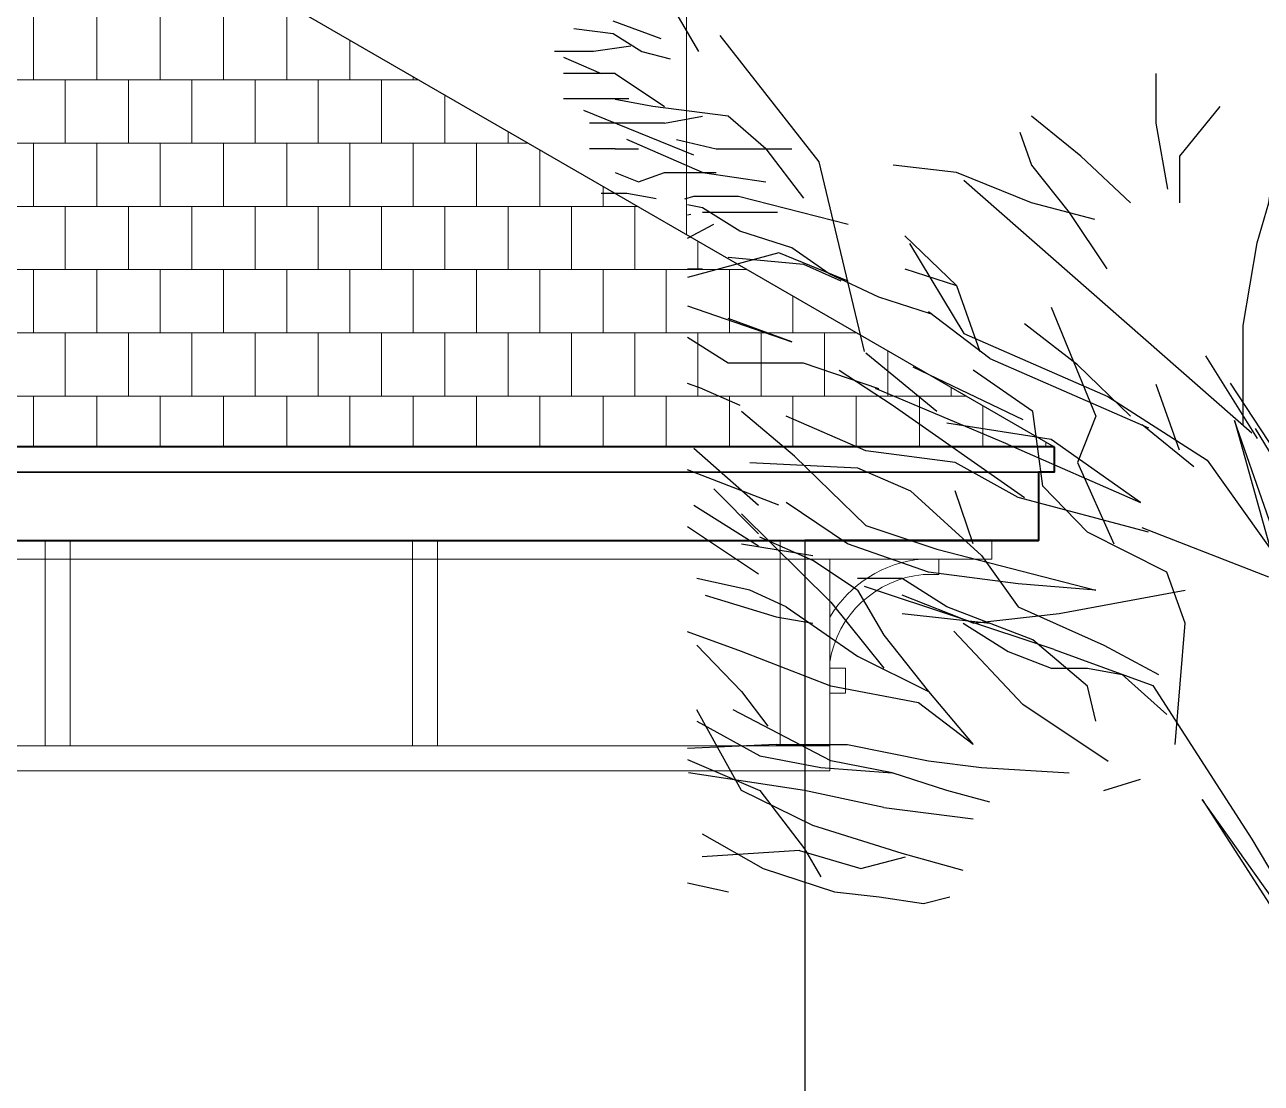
# Model space of a CAD drawing. Extents: x -12289450 to -10763036, y -7834513 to -6150123.
# Drawn here: x -11254455 to -11252232, y -7659464 to -7657562 of the extents above; entities that cross this region are included whole.
import ezdxf

# ---------------------------------------------------------------- set-up
doc = ezdxf.new("R2010")
doc.units = 0
doc.header["$LTSCALE"] = 25
for name, color, linetype in [('005-РАЗМЕРЫ', 252, 'Continuous'), ('008-ШТРИХОВКА', 252, 'Continuous'), ('Крыши', 7, 'Continuous')]:
    doc.layers.add(name, color=color, linetype=linetype)
doc.layers.add('RAZMER', color=7, linetype='Continuous', lineweight=9)
doc.layers.add('СТЕНЫ', color=5, linetype='Continuous', lineweight=40)

# ---------------------------------------------------------------- blocks, each defined once
blk = doc.blocks.new('ggg')
for points in [[(-2132.2, 3221.1), (-2081.5, 3134.5)], [(-2148.6, 3157.1), (-2235.2, 3189.1)], [(-2305.5, 3175.8), (-2235.2, 3166.5), (-2183.7, 3134.5), (-2132.2, 3121.2)], [(-1783.3, 2595), (-1864.5, 2936.2), (-2042.4, 3163.3)], [(-2203.2, 3143.8), (-2270.4, 3134.5), (-2340.6, 3134.5)], [(-1101.8, 2463.9), (-1101.8, 2641.9), (-1076.8, 2790.2), (-1055.8, 2862), (-1034.7, 3005.6), (-987.9, 3107.1), (-895, 3154)], [(-2324.2, 3124.3), (-2256.3, 3094.6)], [(-2231.3, 3094.6), (-2324.2, 3094.6)], [(-2231.3, 3094.6), (-2142.4, 3035.3)], [(-1237.6, 2887), (-1258.7, 3005.6), (-1258.7, 3094.6)], [(-2324.2, 3050.1), (-2207.1, 3050.1)], [(-1960.5, 2959.6), (-2028.4, 3018.1), (-2163.4, 3035.3), (-2231.3, 3047.8)], [(-2090.1, 2947.9), (-2287.5, 3028.3)], [(-1144, 3035.3), (-1216.6, 2946.3), (-1216.6, 2862)], [(-2142.4, 3005.6), (-2277.4, 3005.6)], [(-2142.4, 3005.6), (-2074.4, 3018.1)], [(-1304.8, 2862), (-1393.8, 2946.3), (-1482.8, 3018.1)], [(-1503.8, 2989.2), (-1482.8, 2929.9), (-1414.8, 2844.9), (-1346.9, 2743.4)], [(-2231.3, 2959.6), (-2277.4, 2959.6)], [(-2231.3, 2959.6), (-2189.2, 2959.6)], [(-2074.4, 2916.6), (-2210.3, 2976)], [(-2121.3, 2976), (-2049.5, 2959.6), (-1913.6, 2959.6)], [(-1960.5, 2959.6), (-1892.6, 2870.6)], [(-2231.3, 2916.6), (-2189.2, 2900.3), (-2142.4, 2916.6), (-2049.5, 2916.6)], [(-2074.4, 2916.6), (-1960.5, 2900.3)], [(-1368.8, 2832.4), (-1482.8, 2862), (-1617.8, 2916.6), (-1731.7, 2929.9)], [(-1086.2, 2448.3), (-1345.4, 2675.5), (-1604.5, 2902.6)], [(-2157.6, 2869.5), (-2163.4, 2870.6), (-2210.3, 2879.2), (-2256.3, 2879.2)], [(-2106.1, 2869.5), (-2090.1, 2874.5)], [(-2090.1, 2874.5), (-2009.6, 2874.5), (-1812.2, 2823.8)], [(-1557.7, 2582.6), (-1667.8, 2666.1), (-1664.6, 2663), (-1757.5, 2692.6), (-1846.5, 2734.8), (-1913.6, 2781.6), (-2007.3, 2811.3), (-2074.4, 2853.4), (-2101.5, 2858.6)], [(-2095.5, 2841), (-2101.5, 2839.9)], [(-1939.4, 2844.9), (-2074.4, 2844.9)], [(-2101.5, 2798.9), (-2054.2, 2823.8)], [(-1710.7, 2802.7), (-1617.8, 2713.7), (-1575.6, 2595)], [(-1702.1, 2789.4), (-1604.5, 2627.1), (-1345.4, 2513.9), (-1166.6, 2399.9), (-1005, 2172.8)], [(-1812.2, 2721.5), (-1937, 2772.2), (-2101.5, 2728.3)], [(-2028.4, 2764.4), (-1892.6, 2752), (-1825.4, 2722.3)], [(-2101.5, 2743.4), (-2074.4, 2743.4)], [(-1710.7, 2743.4), (-1617.8, 2713.7)], [(-2101.5, 2677.2), (-1913.6, 2612.2), (-2028.4, 2654.4)], [(-1447.6, 2674.7), (-1367.2, 2478.7), (-1400, 2395.2), (-1334.4, 2249.3)], [(-1304.8, 2478.7), (-1400, 2570.9), (-1495.2, 2645)], [(-1524.9, 2428), (-1763, 2528.7), (-1757.5, 2527.9), (-1892.6, 2574), (-2028.4, 2574), (-2101.5, 2620)], [(-1652.9, 2487.3), (-1780.9, 2591.9)], [(-1557.7, 2582.6), (-1414.8, 2520.1), (-1272, 2457.7)], [(-1169.7, 2587.2), (-1076.8, 2438.9)], [(-1828.5, 2561.5), (-1733.3, 2499), (-1495.2, 2332.8)], [(-1695.8, 2567.7), (-1498.4, 2472.5)], [(-1224.4, 1888.6), (-1206.4, 2106.4), (-1239.2, 2198.5), (-1382.1, 2270.3), (-1462.5, 2353.1), (-1480.4, 2487.3), (-1587.3, 2561.5)], [(-2074.4, 2527.9), (-2101.5, 2537.4)], [(-1216.6, 2417.8), (-1258.7, 2535.7)], [(-1125.2, 2538.1), (-1015.2, 2370.2), (-898.9, 2114.2), (-781.8, 1835.5), (-738, 1602.2)], [(-2074.4, 2527.9), (-2007.3, 2498.3)], [(-1908.9, 2406.9), (-2004.2, 2487.3)], [(-1272, 2270.3), (-1506.9, 2332.8), (-1620.1, 2395.2), (-1780.9, 2416.3), (-1923.8, 2478.7)], [(-1117.4, 2470.9), (-974.6, 1958.1), (-890.3, 1640.4), (-890.3, 1359.8)], [(-864.9, 1342), (-858.3, 1386.7), (-890.3, 1773.1), (-1001.1, 2137.6), (-1117.4, 2470.9)], [(-1286.8, 2323.4), (-1447.6, 2436.6), (-1635, 2466.3)], [(-1283.7, 2463.9), (-1190.8, 2388.2)], [(-856.7, 1948), (-913.7, 2129.8), (-1023, 2363.2), (-1080, 2456.9)], [(-1524.9, 2428), (-1286.8, 2323.4)], [(-2090.1, 2421), (-1973.7, 2318.7)], [(-1908.9, 2406.9), (-1780.9, 2282), (-1652.9, 2239.9), (-1367.2, 2165.7), (-1506.9, 2177.4), (-1667.8, 2198.5), (-1813.7, 2249.3), (-1923.8, 2323.4)], [(-1937, 2318.7), (-2101.5, 2382.3)], [(-1989.4, 2395.2), (-1795.8, 2385.9), (-1700.5, 2344.5), (-1572.5, 2228.2), (-1506.9, 2136.1), (-1352.4, 2067.4), (-1254, 2014.3)], [(-1973.7, 2267.2), (-2054.2, 2348.4)], [(-1587.3, 2249.3), (-1620.1, 2344.5)], [(-2090.1, 2318.7), (-1973.7, 2245.4)], [(-2004.2, 2303.1), (-1843.4, 2144.7)], [(-1973.7, 2194.6), (-2101.5, 2280)], [(-1055.8, 2189.1), (-1283.7, 2278.1)], [(-2004.2, 2249.3), (-1876.2, 2228.2)], [(-1795.8, 2165.7), (-1876.2, 2219.6), (-1971.4, 2261)], [(-1923.8, 2136.1), (-1989.4, 2165.7), (-2084.6, 2186.8)], [(-1367.2, 1930.8), (-1382.1, 1993.2), (-1480.4, 2076.7), (-1635, 2136.1), (-1715.4, 2186.8), (-1795.8, 2186.8)], [(-1795.8, 2165.7), (-1748.2, 2085.3), (-1667.8, 1983.8), (-1587.3, 1888.6), (-1685.7, 1963.6), (-1843.4, 1993.2), (-2004.2, 2055.7), (-2101.5, 2091.2)], [(-2069.8, 2157.1), (-1941.7, 2118.1), (-1876.2, 2106.4)], [(-1442.2, 2059.6), (-1783.3, 2172.8)], [(-1587.3, 2106.4), (-1715.4, 2157.1)], [(-1432.8, 2124.3), (-1206.4, 2165.7)], [(-1923.8, 2136.1), (-1795.8, 2047.1)], [(-1843.4, 2144.7), (-1748.2, 2026)], [(-1715.4, 2124.3), (-1557.7, 2106.4)], [(-1587.3, 2106.4), (-1432.8, 2124.3)], [(-1344.6, 1858.2), (-1498.4, 1960.4), (-1622.5, 2092.3)], [(-1605.3, 2106.4), (-1524.9, 2055.7), (-1447.6, 2026), (-1382.1, 2026), (-1319.6, 2014.3)], [(-2084.6, 2067.4), (-2004.2, 1983.8), (-1956.6, 1921.4)], [(-1795.8, 2047.1), (-1667.8, 1983.8)], [(-1442.2, 2059.6), (-1264.2, 1994.8), (-1086.2, 1718.4)], [(-1319.6, 2014.3), (-1239.2, 1942.5)], [(-1605.3, 1662.2), (-1715.4, 1692.7), (-1876.2, 1742.7), (-2004.2, 1805.9), (-2084.6, 1951.1)], [(-1557.7, 1784.8), (-1635, 1805.9), (-1733.3, 1837.9), (-1843.4, 1859), (-2019, 1951.1)], [(-2084.6, 1930.8), (-1971.4, 1868.3), (-1861.3, 1847.3), (-1733.3, 1837.9)], [(-1941.7, 1888.6), (-2101.5, 1881.4)], [(-1941.7, 1888.6), (-1813.7, 1888.6), (-1667.8, 1859), (-1572.5, 1847.3)], [(-2101.5, 1861.5), (-1971.4, 1805.9), (-1891, 1701.3), (-1861.3, 1650.5)], [(-1572.5, 1847.3), (-1414.8, 1837.9)], [(-1748.2, 1775.4), (-1891, 1805.9), (-2099.4, 1837.9)], [(-1352.4, 1805.9), (-1286.8, 1826.2)], [(-858.3, 1337.4), (-858.3, 1371.9), (-1033.1, 1588.9), (-1176, 1789.5), (-1033.1, 1567.8), (-974.6, 1456.2)], [(-1748.2, 1775.4), (-1587.3, 1755.1)], [(-2075.2, 1727.8), (-1965.2, 1665.4)], [(-1086.2, 1718.4), (-861.2, 1339.4)], [(-1899.6, 1698.1), (-2075.2, 1686.4)], [(-1899.6, 1698.1), (-1789.5, 1665.4), (-1709.1, 1686.4)], [(-1965.2, 1665.4), (-1837.1, 1624), (-1756.7, 1614.6), (-1677.1, 1602.9), (-1629.5, 1614.6)], [(-2101.5, 1639.8), (-2027.6, 1624)]]:
    blk.add_lwpolyline(points)

msp = doc.modelspace()

# ---------------------------------------------------------------- hatches: boundary and pattern name
at = {"layer": '008-ШТРИХОВКА', "lineweight": 18, "ltscale": 3}
h = msp.add_hatch(dxfattribs=at)
h.set_pattern_fill('AR-B88', color=256, scale=0.56)
h.set_pattern_definition([(0, (-5054482.48, -3435749.88), (0, 113.792), []), (90, (-5054482.48, -3435749.877), (-56.896, 113.792), [113.792, -113.792])])
h.paths.add_polyline_path([(-11256062.7, -7656413.1), (-11256014.7, -7656413.1), (-11255981.2, -7656413.1), (-11255909.1, -7656413.5), (-11252604.3, -7658320.6), (-11255292.3, -7658320.6), (-11256030.1, -7657894.6), (-11256580.3, -7657577), (-11257868.3, -7658320.6), (-11258792.7, -7658320.6), (-11259884.3, -7658320.6), (-11257315, -7656837.3), (-11256580.3, -7656413.1), (-11256481, -7656413.1), (-11256337.7, -7656413.1), (-11256244.3, -7656413.1), (-11256135.2, -7656413.1)])

# ---------------------------------------------------------------- linework, layer by layer
at = {"layer": 'RAZMER', "lineweight": 0, "ltscale": 4}
msp.add_lwpolyline([(-11253265.1, -7657939.1), (-11253265.1, -7656954.2)], dxfattribs=at)
at = {"layer": 'RAZMER', "lineweight": 13, "ltscale": 4}
for points in [[(-11252929.1, -7658522.2), (-11255740.3, -7658522.2)], [(-11255695.5, -7658903), (-11253007.5, -7658903), (-11253007.5, -7658858.2), (-11255695.5, -7658858.2)]]:
    msp.add_lwpolyline(points, dxfattribs=at)
at = {"layer": 'Крыши', "lineweight": 30, "ltscale": 3}
msp.add_line((-11255908.3, -7656413.1), (-11252604.3, -7658320.6), dxfattribs=at)
at = {"layer": 'Крыши', "lineweight": 5, "ltscale": 3}
msp.add_line((-11252839.5, -7658488.6), (-11252884.3, -7658488.6), dxfattribs=at)
at = {"layer": 'Крыши', "lineweight": 13, "ltscale": 3}
for p, q in [((-11253007.5, -7658858.2), (-11253007.5, -7658522.2)), ((-11253052.3, -7658858.2), (-11253007.5, -7658858.2))]:
    msp.add_line(p, q, dxfattribs=at)
at = {"layer": 'Крыши', "lineweight": 40, "ltscale": 3}
for points in [[(-11252604.3, -7658320.6), (-11255292.3, -7658320.6)], [(-11252604.3, -7658320.6), (-11252604.3, -7658365.9), (-11252632.3, -7658365.9), (-11252632.3, -7658488.6), (-11253052.3, -7658488.6)], [(-11255320.3, -7658488.6), (-11252632.3, -7658488.6)]]:
    msp.add_lwpolyline(points, dxfattribs=at)
at = {"layer": 'Крыши', "lineweight": 35, "ltscale": 3}
msp.add_lwpolyline([(-11255320.3, -7658365.9), (-11252604.3, -7658365.9)], dxfattribs=at)
at = {"layer": 'Крыши', "lineweight": 13, "ltscale": 3}
for points in [[(-11254418.7, -7658488.6), (-11254418.7, -7658522.2), (-11254373.9, -7658522.2), (-11254373.9, -7658488.6), (-11254418.7, -7658488.6), (-11254418.7, -7658858.2), (-11254373.9, -7658858.2), (-11254373.9, -7658522.2)], [(-11253713.1, -7658488.6), (-11253713.1, -7658522.2), (-11253757.9, -7658522.2), (-11253757.9, -7658488.6), (-11253713.1, -7658488.6), (-11253713.1, -7658858.2), (-11253757.9, -7658858.2), (-11253757.9, -7658522.2)], [(-11253052.3, -7658488.6), (-11253052.3, -7658522.2), (-11253097.1, -7658522.2), (-11253097.1, -7658488.6), (-11253052.3, -7658488.6), (-11253052.3, -7658858.2), (-11253097.1, -7658858.2), (-11253097.1, -7658522.2)], [(-11253007.5, -7658522.2), (-11252716.3, -7658522.2), (-11252716.3, -7658488.6)], [(-11252716.3, -7658522.2), (-11252811.5, -7658522.2), (-11252811.5, -7658550.2), (-11252811.5, -7658522.2), (-11252811.5, -7658550.2), (-11252839.5, -7658550.2), (-11252839.5, -7658550.2)], [(-11253007.5, -7658718.2), (-11252979.5, -7658718.2), (-11252979.5, -7658763), (-11253007.5, -7658763)]]:
    msp.add_lwpolyline(points, dxfattribs=at)
for radius, end in [(215.2, 149.1949), (187.2, 170.8955)]:
    msp.add_arc((-11252822.7, -7658736.6), radius, 95.1546, end, dxfattribs=at)
at = {"layer": 'СТЕНЫ', "lineweight": 30, "ltscale": 3}
msp.add_lwpolyline([(-11253052.3, -7658488.6), (-11253052.3, -7660105.9)], dxfattribs=at)

# ---------------------------------------------------------------- block references
at = {"layer": '005-РАЗМЕРЫ'}
msp.add_blockref('ggg', (-11251162.2, -7660744.1), dxfattribs=at)

doc.saveas('drawing.dxf')
